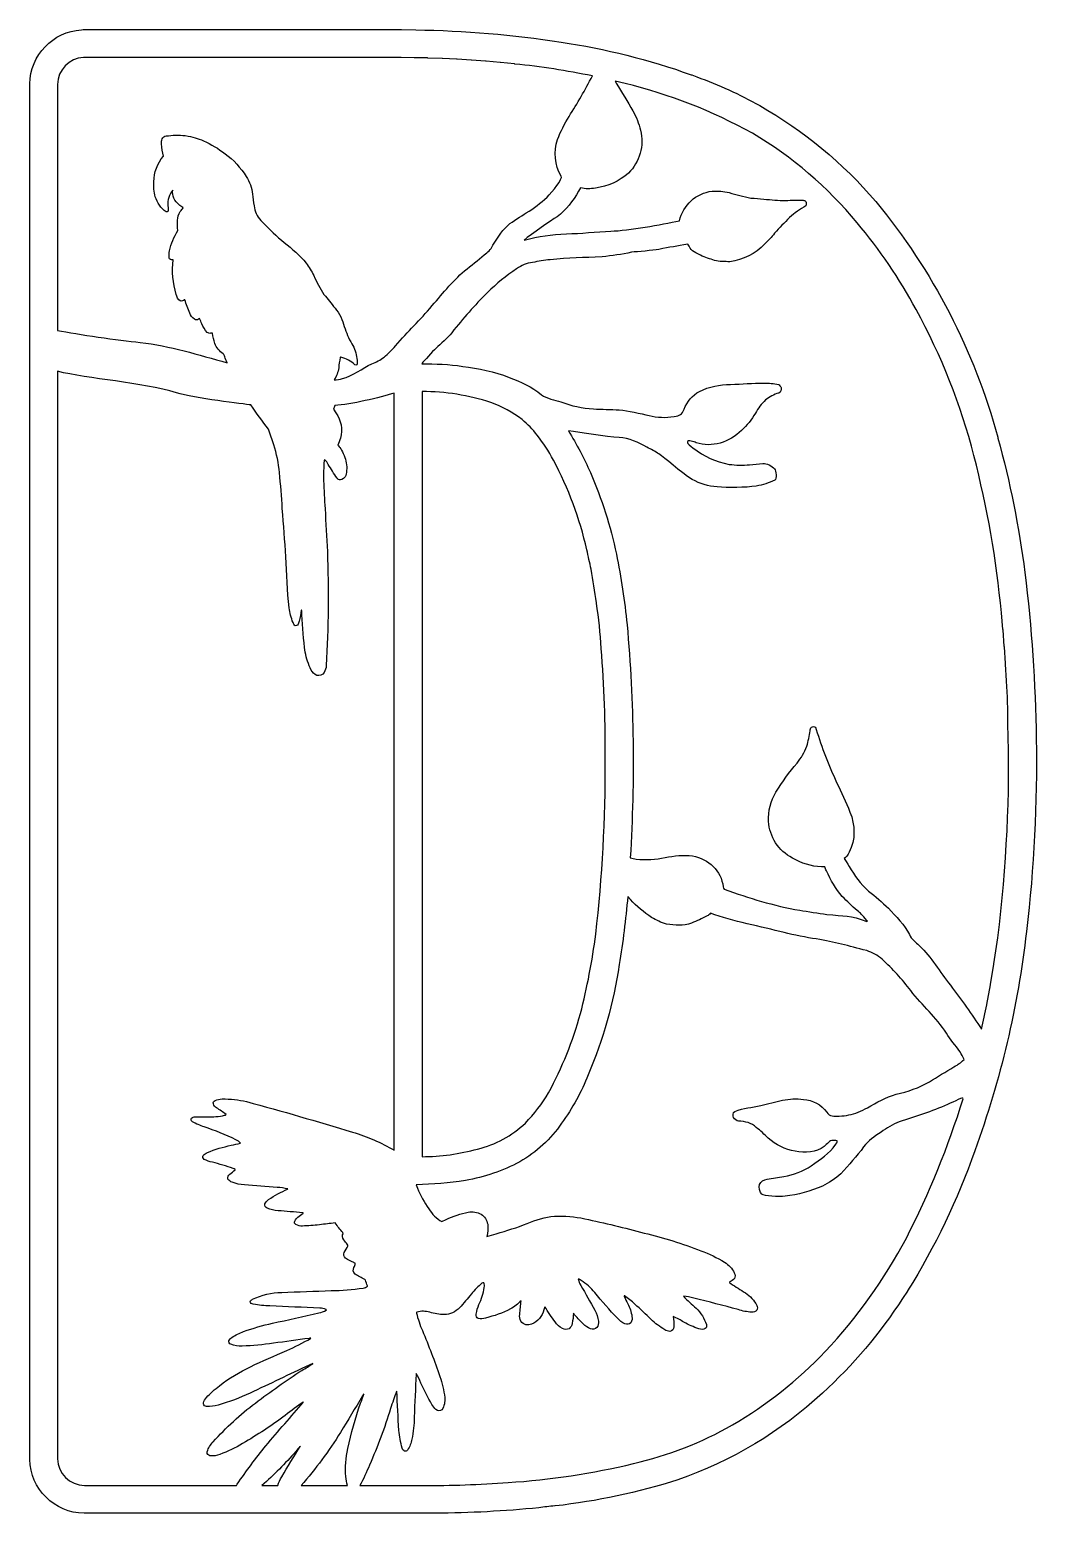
# Model space of a CAD drawing. Extents: x -2 to 1464, y -2 to 1049.
# Drawn here: x 1110 to 1456, y 539 to 1049 of the extents above; entities that cross this region are included whole.
import ezdxf

# ---------------------------------------------------------------- set-up
doc = ezdxf.new("R2010")
doc.units = 0
doc.header["$MEASUREMENT"] = 0
doc.layers.add('Layer 1', color=7, linetype='Continuous', lineweight=0)

msp = doc.modelspace()

# ---------------------------------------------------------------- linework, layer by layer
at = {"layer": 'Layer 1', "color": 1, "lineweight": 25, "true_color": 0xff0000}
for points, knots in [([(1127.4, 1048.82), (1117.51, 1048.2), (1109.74, 1040.1), (1109.53, 1030.18), (1109.53, 1030.18), (1109.53, 557.14), (1109.53, 557.14), (1109.79, 546.95), (1118.03, 538.78), (1128.22, 538.61), (1128.22, 538.61), (1248.98, 538.61), (1248.98, 538.61), (1260.88, 538.73), (1272.78, 539.36), (1284.62, 540.51), (1286.44, 540.79), (1288.26, 541), (1290.09, 541.15), (1290.09, 541.15), (1290.23, 541.15), (1290.23, 541.15), (1304.55, 542.77), (1318.69, 545.79), (1332.43, 550.15), (1350.87, 556.52), (1367.79, 566.66), (1382.09, 579.93), (1392.64, 589.58), (1401.9, 600.53), (1409.67, 612.54), (1409.67, 612.54), (1411.34, 615.03), (1411.34, 615.03), (1411.34, 615.03), (1411.39, 615.14), (1411.39, 615.14), (1420.84, 630.3), (1428.58, 646.46), (1434.5, 663.31), (1443.34, 687.67), (1449.3, 712.97), (1452.25, 738.71), (1454.87, 760.69), (1455.98, 782.82), (1455.59, 804.95), (1455.34, 824.08), (1454.04, 843.18), (1451.71, 862.17), (1449.7, 877.78), (1446.59, 893.23), (1442.41, 908.41), (1442.43, 908.49), (1442.41, 908.58), (1442.37, 908.66), (1434.35, 938.36), (1420.06, 965.99), (1400.46, 989.7), (1389.17, 1002.95), (1375.65, 1014.13), (1360.53, 1022.74), (1353.62, 1026.63), (1346.4, 1029.92), (1338.94, 1032.59), (1338.94, 1032.59), (1337.21, 1033.27), (1337.21, 1033.27), (1337.21, 1033.27), (1336.99, 1033.33), (1336.99, 1033.33), (1322.47, 1038.53), (1307.47, 1042.29), (1292.22, 1044.56), (1275.69, 1047.12), (1258.99, 1048.53), (1242.26, 1048.78), (1242.26, 1048.78), (1237.39, 1048.85), (1237.39, 1048.85), (1237.39, 1048.85), (1127.9, 1048.85), (1127.9, 1048.85), (1127.9, 1048.85), (1127.4, 1048.82), (1127.4, 1048.82)], [0, 0, 0, 0, 1, 1, 1, 2, 2, 2, 3, 3, 3, 4, 4, 4, 5, 5, 5, 6, 6, 6, 7, 7, 7, 8, 8, 8, 9, 9, 9, 10, 10, 10, 11, 11, 11, 12, 12, 12, 13, 13, 13, 14, 14, 14, 15, 15, 15, 16, 16, 16, 17, 17, 17, 18, 18, 18, 19, 19, 19, 20, 20, 20, 21, 21, 21, 22, 22, 22, 23, 23, 23, 24, 24, 24, 25, 25, 25, 26, 26, 26, 27, 27, 27, 28, 28, 28, 28]), ([(1237.23, 1039.3), (1237.23, 1039.3), (1241.77, 1039.21), (1241.77, 1039.21), (1241.77, 1039.21), (1246.32, 1039.12), (1246.32, 1039.12), (1246.32, 1039.12), (1246.44, 1039.09), (1246.44, 1039.09), (1246.44, 1039.09), (1251.31, 1038.94), (1251.31, 1038.94), (1251.31, 1038.94), (1251.45, 1038.94), (1251.45, 1038.94), (1251.45, 1038.94), (1256.32, 1038.71), (1256.32, 1038.71), (1256.32, 1038.71), (1256.46, 1038.69), (1256.46, 1038.69), (1256.46, 1038.69), (1261.31, 1038.39), (1261.31, 1038.39), (1261.31, 1038.39), (1261.45, 1038.37), (1261.45, 1038.37), (1261.45, 1038.37), (1266.3, 1038.01), (1266.3, 1038.01), (1266.3, 1038.01), (1266.44, 1037.98), (1266.44, 1037.98), (1266.44, 1037.98), (1271.29, 1037.55), (1271.29, 1037.55), (1271.29, 1037.55), (1271.4, 1037.55), (1271.4, 1037.55), (1271.4, 1037.55), (1276.28, 1037.05), (1276.28, 1037.05), (1276.28, 1037.05), (1276.37, 1037.03), (1276.37, 1037.03), (1285.31, 1036.13), (1294.2, 1034.76), (1302.99, 1032.93), (1300.56, 1028.16), (1297.88, 1023.52), (1294.97, 1019.02), (1293.42, 1016.49), (1292.1, 1013.82), (1291, 1011.07), (1289.63, 1006.88), (1290.08, 1002.31), (1292.24, 998.48), (1293.06, 997.69), (1289.2, 993.1), (1287.42, 991.24), (1285.24, 989.17), (1282.84, 987.36), (1280.25, 985.84), (1278.49, 984.68), (1275.61, 982.97), (1273.99, 981.62), (1271.42, 979.17), (1269.96, 976.67), (1268.15, 973.61), (1267.73, 973.07), (1267.24, 972.57), (1266.7, 972.14), (1264.38, 970.2), (1262.33, 968.47), (1259.92, 966.64), (1255.45, 962.96), (1251.67, 958.39), (1247.96, 953.94), (1243.66, 948.84), (1239.6, 945.22), (1235.32, 940.11), (1234.1, 938.73), (1232.78, 937.44), (1231.38, 936.26), (1230.08, 935.28), (1228.66, 934.49), (1227.16, 933.9), (1224.02, 932.43), (1220.47, 929.7), (1217.12, 928.84), (1216.15, 928.63), (1215.17, 928.48), (1214.19, 928.38), (1215.01, 929.64), (1215.55, 931.05), (1215.78, 932.53), (1215.89, 933.72), (1216.07, 934.89), (1216.32, 936.05), (1216.35, 936.18), (1216.45, 936.25), (1216.55, 936.23), (1218.36, 935.78), (1220.02, 934.85), (1221.36, 933.55), (1221.56, 933.4), (1221.84, 933.39), (1222.04, 933.55), (1222.29, 933.9), (1222.12, 935.03), (1221.99, 935.75), (1221.8, 937.54), (1221.24, 939.26), (1220.34, 940.81), (1219.23, 942.67), (1218.35, 944.65), (1217.7, 946.71), (1217.39, 947.85), (1216.98, 948.96), (1216.48, 950.04), (1215.97, 951.15), (1215.3, 952.18), (1214.51, 953.1), (1213.25, 954.67), (1211.99, 956.22), (1210.72, 957.77), (1209.4, 959.86), (1208.24, 962.03), (1207.23, 964.28), (1206.46, 965.78), (1205.58, 967.22), (1204.6, 968.59), (1202.34, 971.19), (1199.81, 973.56), (1197.07, 975.64), (1194.41, 977.78), (1191.92, 980.12), (1189.63, 982.65), (1189.46, 982.84), (1189.24, 983), (1188.97, 983.26), (1187.71, 984.64), (1186.91, 986.39), (1186.71, 988.25), (1186.47, 989.6), (1186.3, 990.97), (1186.18, 992.33), (1185.94, 994.48), (1185.17, 996.53), (1183.96, 998.32), (1182.08, 1001.39), (1179.62, 1004.06), (1176.7, 1006.17), (1174.43, 1007.93), (1171.95, 1009.43), (1169.33, 1010.63), (1167.28, 1011.43), (1165.63, 1011.98), (1163.04, 1012.41), (1160.89, 1012.73), (1158.6, 1012.52), (1156.43, 1012.31), (1155.85, 1012.24), (1155.36, 1011.86), (1155.14, 1011.31), (1154.87, 1010.77), (1154.87, 1010.23), (1154.89, 1009.55), (1155.02, 1008.13), (1155.22, 1006.72), (1155.5, 1005.33), (1153.43, 1002.87), (1152.27, 999.78), (1152.21, 996.57), (1152.12, 994.83), (1152.3, 993.09), (1152.73, 991.4), (1153.34, 989.3), (1154.65, 987.46), (1156.45, 986.21), (1156.64, 986.1), (1156.89, 986.12), (1157.04, 986.28), (1157.29, 986.59), (1157.14, 987.63), (1157.04, 988.3), (1156.92, 990.24), (1157.51, 992.16), (1158.7, 993.69), (1158.48, 991.75), (1159.31, 989.83), (1160.88, 988.66), (1161.3, 988.29), (1161.75, 987.96), (1162.24, 987.69), (1162.24, 987.69), (1162.28, 987.62), (1162.28, 987.62), (1161.97, 987.17), (1161.65, 986.73), (1161.33, 986.28), (1160.76, 985.37), (1160.41, 984.35), (1160.31, 983.29), (1160.3, 982.11), (1160.34, 980.94), (1160.42, 979.77), (1159.16, 977.6), (1158.21, 975.26), (1157.59, 972.83), (1157.44, 972.03), (1157.41, 971.21), (1157.5, 970.41), (1157.61, 969.85), (1158.2, 969.57), (1158.74, 969.68), (1158.74, 969.68), (1158.89, 969.73), (1158.89, 969.73), (1158.38, 965.75), (1158.76, 961.64), (1159.92, 957.8), (1160.14, 956.97), (1160.56, 955.9), (1161.24, 955.64), (1161.74, 955.41), (1162.34, 955.53), (1162.71, 955.94), (1162.71, 955.94), (1162.85, 955.96), (1162.85, 955.96), (1163.42, 954.43), (1164, 952.92), (1164.59, 951.4), (1164.88, 950.54), (1165.43, 949.79), (1166.16, 949.25), (1166.58, 948.98), (1167.12, 948.98), (1167.54, 949.25), (1167.54, 949.25), (1167.93, 949.47), (1167.93, 949.47), (1168.21, 948.9), (1168.46, 948.31), (1168.68, 947.71), (1169.14, 946.62), (1169.79, 945.61), (1170.58, 944.73), (1170.91, 944.46), (1171.34, 944.36), (1171.76, 944.44), (1171.76, 944.44), (1172.35, 944.51), (1172.35, 944.51), (1172.53, 943.29), (1172.81, 942.08), (1173.17, 940.9), (1173.79, 939.46), (1174.81, 938.23), (1176.11, 937.36), (1176.37, 937.14), (1176.48, 936.71), (1176.59, 936.39), (1176.85, 935.67), (1177.13, 934.97), (1177.45, 934.28), (1167.58, 937.04), (1157.7, 940.11), (1147.52, 941.31), (1139.98, 942), (1126.14, 944.11), (1119.08, 945.4), (1119.08, 945.4), (1119.08, 1030), (1119.08, 1030), (1119.18, 1034.97), (1123.1, 1039.03), (1128.06, 1039.3), (1128.06, 1039.3), (1237.23, 1039.3), (1237.23, 1039.3)], [0, 0, 0, 0, 1, 1, 1, 2, 2, 2, 3, 3, 3, 4, 4, 4, 5, 5, 5, 6, 6, 6, 7, 7, 7, 8, 8, 8, 9, 9, 9, 10, 10, 10, 11, 11, 11, 12, 12, 12, 13, 13, 13, 14, 14, 14, 15, 15, 15, 16, 16, 16, 17, 17, 17, 18, 18, 18, 19, 19, 19, 20, 20, 20, 21, 21, 21, 22, 22, 22, 23, 23, 23, 24, 24, 24, 25, 25, 25, 26, 26, 26, 27, 27, 27, 28, 28, 28, 29, 29, 29, 30, 30, 30, 31, 31, 31, 32, 32, 32, 33, 33, 33, 34, 34, 34, 35, 35, 35, 36, 36, 36, 37, 37, 37, 38, 38, 38, 39, 39, 39, 40, 40, 40, 41, 41, 41, 42, 42, 42, 43, 43, 43, 44, 44, 44, 45, 45, 45, 46, 46, 46, 47, 47, 47, 48, 48, 48, 49, 49, 49, 50, 50, 50, 51, 51, 51, 52, 52, 52, 53, 53, 53, 54, 54, 54, 55, 55, 55, 56, 56, 56, 57, 57, 57, 58, 58, 58, 59, 59, 59, 60, 60, 60, 61, 61, 61, 62, 62, 62, 63, 63, 63, 64, 64, 64, 65, 65, 65, 66, 66, 66, 67, 67, 67, 68, 68, 68, 69, 69, 69, 70, 70, 70, 71, 71, 71, 72, 72, 72, 73, 73, 73, 74, 74, 74, 75, 75, 75, 76, 76, 76, 77, 77, 77, 78, 78, 78, 79, 79, 79, 80, 80, 80, 81, 81, 81, 82, 82, 82, 83, 83, 83, 84, 84, 84, 85, 85, 85, 86, 86, 86, 87, 87, 87, 88, 88, 88, 89, 89, 89, 90, 90, 90, 91, 91, 91, 92, 92, 92, 93, 93, 93, 94, 94, 94, 94]), ([(1314.22, 1030.32), (1329.53, 1026.62), (1344.27, 1020.86), (1358.03, 1013.2), (1371.72, 1005.12), (1383.9, 994.71), (1394.02, 982.45), (1401.78, 973.21), (1408.57, 963.2), (1414.29, 952.58), (1423.02, 936.75), (1429.71, 919.87), (1434.18, 902.35), (1438.77, 884.63), (1441.92, 866.56), (1443.61, 848.33), (1443.61, 848.33), (1444.16, 842.6), (1444.16, 842.6), (1444.16, 842.6), (1444.18, 842.46), (1444.18, 842.46), (1444.18, 842.46), (1444.63, 836.68), (1444.63, 836.68), (1444.63, 836.68), (1444.66, 836.59), (1444.66, 836.59), (1444.66, 836.59), (1445.07, 830.83), (1445.07, 830.83), (1445.07, 830.83), (1445.07, 830.69), (1445.07, 830.69), (1445.07, 830.69), (1445.38, 824.89), (1445.38, 824.89), (1445.38, 824.89), (1445.38, 824.82), (1445.38, 824.82), (1445.71, 819.94), (1445.87, 815.06), (1445.86, 810.17), (1446.63, 785.58), (1445.46, 760.97), (1442.37, 736.56), (1442.37, 736.56), (1441.07, 727.56), (1441.07, 727.56), (1441.07, 727.56), (1441.05, 727.37), (1441.05, 727.37), (1441.05, 727.37), (1439.92, 720.62), (1439.92, 720.62), (1439.92, 720.62), (1439.9, 720.39), (1439.9, 720.39), (1439.9, 720.39), (1438.63, 713.65), (1438.63, 713.65), (1438.63, 713.65), (1438.58, 713.5), (1438.58, 713.5), (1438.02, 710.68), (1437.43, 707.88), (1436.81, 705.08), (1433.43, 710.24), (1429.86, 715.28), (1426.11, 720.19), (1422.29, 724.87), (1419.79, 729.84), (1415.31, 733.89), (1414.14, 735.02), (1412.75, 736.14), (1411.98, 737.62), (1410.52, 740.97), (1407.23, 743.96), (1404.78, 746.67), (1402.63, 748.78), (1400.36, 750.76), (1397.98, 752.61), (1395.07, 755.11), (1393.24, 757.81), (1391.29, 761.11), (1390.85, 761.98), (1389.57, 763.65), (1389.57, 763.82), (1390.11, 764.15), (1390.86, 764.95), (1391.31, 766), (1393.51, 770.28), (1393.4, 775.34), (1391.55, 779.78), (1390.19, 783.25), (1388.67, 786.66), (1386.99, 789.99), (1384.2, 795.87), (1381.85, 801.96), (1379.96, 808.2), (1379.96, 808.2), (1379.66, 808.97), (1379.66, 808.97), (1379.24, 809.21), (1378.72, 809.21), (1378.3, 808.97), (1378.05, 808.61), (1377.91, 808.18), (1377.9, 807.74), (1377.62, 805.95), (1377.23, 804.18), (1376.72, 802.44), (1375.94, 800.33), (1374.8, 798.37), (1373.36, 796.65), (1370.71, 793.5), (1368.29, 790.16), (1366.13, 786.65), (1364.31, 783.62), (1363.41, 780.12), (1363.54, 776.58), (1363.91, 771.24), (1367.01, 766.46), (1371.75, 763.95), (1374.78, 762.11), (1378.23, 761.07), (1381.77, 760.94), (1382.29, 760.92), (1382.59, 760.94), (1382.9, 760.98), (1383.09, 760.45), (1383.24, 760.06), (1383.45, 759.6), (1385.08, 756.29), (1386.46, 753.49), (1388.92, 750.76), (1390.66, 749.12), (1392.17, 747.39), (1394.05, 745.92), (1395.21, 745.07), (1395.61, 744.39), (1397.41, 742.51), (1397.57, 742.28), (1397.66, 742.13), (1397.39, 742.19), (1391.62, 744.3), (1389.72, 743.97), (1383.61, 744.57), (1380.67, 744.94), (1377.21, 745.63), (1374.28, 746), (1365.39, 747.57), (1356.8, 750.12), (1348.36, 753.31), (1348.13, 753.48), (1347.98, 753.73), (1347.99, 754.02), (1347.3, 759.65), (1342.97, 763.57), (1337.42, 764.75), (1334.27, 765.01), (1331.11, 764.81), (1328.03, 764.13), (1324.76, 763.44), (1321.4, 763.26), (1318.07, 763.61), (1317.39, 763.73), (1316.71, 763.89), (1316.03, 764.07), (1317.66, 790.77), (1317.3, 817.56), (1314.94, 844.21), (1314.08, 852.35), (1312.85, 860.44), (1311.27, 868.47), (1309.24, 878.1), (1306.25, 887.51), (1302.34, 896.55), (1300.12, 901.49), (1297.59, 906.29), (1294.74, 910.9), (1299.08, 910.27), (1307.6, 908.79), (1312.24, 908.55), (1315.55, 908.42), (1318.93, 906.86), (1321.77, 905.24), (1323.19, 904.56), (1324.56, 903.78), (1325.88, 902.92), (1327.98, 901.71), (1333.13, 896.7), (1337.35, 894.16), (1339.98, 892.69), (1342.9, 891.82), (1345.9, 891.62), (1349.64, 891.21), (1355.61, 891.36), (1359.34, 891.86), (1361.61, 892.27), (1363.63, 892.99), (1365.74, 893.92), (1366.4, 894.37), (1366.23, 897.19), (1365.63, 897.84), (1364.74, 898.73), (1362.89, 899.87), (1361.65, 899.65), (1361.65, 899.65), (1357.07, 899.19), (1357.07, 899.19), (1354.72, 899.02), (1352.37, 899.07), (1350.04, 899.35), (1345.31, 900.21), (1341.42, 902.11), (1337.58, 905), (1336.71, 905.71), (1335.7, 906.59), (1335.66, 906.92), (1335.63, 908.04), (1338.1, 907.06), (1338.7, 906.81), (1344.07, 904.92), (1350.22, 906.99), (1354.24, 911.01), (1356.14, 912.72), (1357.76, 914.72), (1359.03, 916.93), (1359.99, 918.62), (1361.17, 920.16), (1362.54, 921.54), (1363.89, 922.59), (1365.42, 923.38), (1367.06, 923.87), (1367.77, 924.21), (1368.13, 925.02), (1367.9, 925.78), (1367.77, 926.02), (1367.27, 926.79), (1367, 926.85), (1365.34, 927.12), (1363.67, 927.28), (1361.99, 927.33), (1358.07, 927.41), (1354.44, 926.87), (1350.52, 926.86), (1346.83, 926.86), (1343.18, 926.04), (1339.84, 924.46), (1337.41, 923.1), (1335.53, 920.92), (1334.54, 918.32), (1333.73, 916.39), (1333.17, 916.17), (1331.1, 915.85), (1328.25, 915.33), (1325.32, 915.43), (1322.51, 916.15), (1319.53, 916.88), (1315.27, 917.73), (1312.23, 918.12), (1309.28, 918.21), (1306.31, 918.31), (1303.36, 918.42), (1299.54, 918.67), (1295.78, 919.48), (1292.2, 920.82), (1289.98, 921.5), (1287.45, 921.93), (1285.49, 923.32), (1282.1, 926.24), (1278.5, 927.58), (1274.35, 929.24), (1269.3, 931.36), (1263.84, 932.32), (1258.41, 933.05), (1253.74, 933.8), (1249.03, 933.91), (1244.31, 933.96), (1245.21, 935), (1248.02, 938.2), (1249.18, 939.24), (1250.8, 940.84), (1253.27, 942.83), (1254.66, 944.63), (1258.76, 949.75), (1262.32, 953.84), (1266.97, 958.48), (1270.06, 961.47), (1273.39, 964.2), (1276.93, 966.64), (1278.66, 967.73), (1280.41, 968.56), (1282.45, 968.81), (1284.29, 969.14), (1286.57, 969.58), (1288.44, 969.73), (1294.83, 970.43), (1299.94, 970.4), (1306.37, 970.73), (1309.74, 971.07), (1313.09, 971.59), (1316.41, 972.28), (1318.61, 972.58), (1323.65, 972.82), (1325.82, 973.3), (1329.59, 974.11), (1332.1, 974.24), (1335.85, 975.13), (1336.94, 972.78), (1337.59, 972.48), (1340.17, 971.3), (1341.87, 970.48), (1343.43, 970.03), (1344.96, 969.48), (1346.72, 969.02), (1348.48, 969.11), (1350.3, 969.04), (1354.83, 969.67), (1359.02, 971.79), (1362.23, 975.05), (1363.45, 976.23), (1364.59, 977.49), (1365.65, 978.82), (1367.3, 980.68), (1369.01, 982.48), (1370.78, 984.22), (1372.48, 985.79), (1374.39, 987.13), (1376.44, 988.21), (1376.52, 988.72), (1376.51, 989.24), (1376.4, 989.75), (1376.16, 990.03), (1375.81, 990.18), (1375.45, 990.16), (1373.45, 990.24), (1371.45, 990.22), (1369.46, 990.09), (1366.96, 990.13), (1364.46, 990.3), (1361.98, 990.59), (1360.47, 990.68), (1358.97, 990.8), (1357.46, 990.95), (1354.96, 991.44), (1352.49, 992.06), (1350.05, 992.81), (1348.11, 993.24), (1346.13, 993.42), (1344.15, 993.33), (1338.64, 992.6), (1334.17, 988.52), (1332.93, 983.1), (1326.74, 981.89), (1315.55, 979.71), (1309.3, 979.57), (1304.5, 979.36), (1298.91, 978.71), (1294.1, 978.67), (1288.76, 978.46), (1284.71, 977.73), (1279.52, 976.49), (1281.97, 978.46), (1288.82, 983.29), (1290.9, 984.45), (1294.08, 986.99), (1296.17, 989.82), (1298.28, 993.3), (1298.28, 993.3), (1298.9, 994.46), (1298.9, 994.46), (1300.75, 993.97), (1302.17, 994.03), (1304.06, 994.37), (1308.27, 994.92), (1312.22, 996.71), (1315.4, 999.52), (1319.29, 1003.35), (1320.87, 1008.96), (1319.55, 1014.26), (1319, 1016.58), (1318.12, 1018.81), (1316.94, 1020.88), (1315.11, 1024.11), (1313.2, 1027.28), (1311.2, 1030.41), (1311.2, 1030.41), (1310.82, 1031.16), (1310.82, 1031.16), (1310.82, 1031.16), (1314.22, 1030.32), (1314.22, 1030.32)], [0, 0, 0, 0, 1, 1, 1, 2, 2, 2, 3, 3, 3, 4, 4, 4, 5, 5, 5, 6, 6, 6, 7, 7, 7, 8, 8, 8, 9, 9, 9, 10, 10, 10, 11, 11, 11, 12, 12, 12, 13, 13, 13, 14, 14, 14, 15, 15, 15, 16, 16, 16, 17, 17, 17, 18, 18, 18, 19, 19, 19, 20, 20, 20, 21, 21, 21, 22, 22, 22, 23, 23, 23, 24, 24, 24, 25, 25, 25, 26, 26, 26, 27, 27, 27, 28, 28, 28, 29, 29, 29, 30, 30, 30, 31, 31, 31, 32, 32, 32, 33, 33, 33, 34, 34, 34, 35, 35, 35, 36, 36, 36, 37, 37, 37, 38, 38, 38, 39, 39, 39, 40, 40, 40, 41, 41, 41, 42, 42, 42, 43, 43, 43, 44, 44, 44, 45, 45, 45, 46, 46, 46, 47, 47, 47, 48, 48, 48, 49, 49, 49, 50, 50, 50, 51, 51, 51, 52, 52, 52, 53, 53, 53, 54, 54, 54, 55, 55, 55, 56, 56, 56, 57, 57, 57, 58, 58, 58, 59, 59, 59, 60, 60, 60, 61, 61, 61, 62, 62, 62, 63, 63, 63, 64, 64, 64, 65, 65, 65, 66, 66, 66, 67, 67, 67, 68, 68, 68, 69, 69, 69, 70, 70, 70, 71, 71, 71, 72, 72, 72, 73, 73, 73, 74, 74, 74, 75, 75, 75, 76, 76, 76, 77, 77, 77, 78, 78, 78, 79, 79, 79, 80, 80, 80, 81, 81, 81, 82, 82, 82, 83, 83, 83, 84, 84, 84, 85, 85, 85, 86, 86, 86, 87, 87, 87, 88, 88, 88, 89, 89, 89, 90, 90, 90, 91, 91, 91, 92, 92, 92, 93, 93, 93, 94, 94, 94, 95, 95, 95, 96, 96, 96, 97, 97, 97, 98, 98, 98, 99, 99, 99, 100, 100, 100, 101, 101, 101, 102, 102, 102, 103, 103, 103, 104, 104, 104, 105, 105, 105, 106, 106, 106, 107, 107, 107, 108, 108, 108, 109, 109, 109, 110, 110, 110, 111, 111, 111, 112, 112, 112, 113, 113, 113, 114, 114, 114, 115, 115, 115, 116, 116, 116, 117, 117, 117, 118, 118, 118, 119, 119, 119, 120, 120, 120, 121, 121, 121, 122, 122, 122, 123, 123, 123, 124, 124, 124, 125, 125, 125, 126, 126, 126, 127, 127, 127, 128, 128, 128, 129, 129, 129, 130, 130, 130, 131, 131, 131, 131]), ([(1159.97, 923.99), (1166.06, 922.09), (1183.31, 920.12), (1185.62, 919.77), (1187.49, 916.89), (1189.51, 914.12), (1191.69, 911.47), (1192.22, 909.65), (1192.82, 907.86), (1193.49, 906.09), (1194.47, 902.98), (1195.12, 899.77), (1195.41, 896.52), (1195.82, 892.39), (1196.14, 888.26), (1196.39, 884.12), (1196.83, 878.6), (1197.23, 873.09), (1197.61, 867.56), (1197.8, 861.7), (1198.17, 855.85), (1198.72, 850.01), (1198.95, 848.28), (1199.41, 846.59), (1200.08, 844.98), (1200.28, 844.56), (1200.46, 844.11), (1200.87, 843.88), (1201.07, 843.8), (1201.45, 843.94), (1201.6, 844.09), (1201.93, 844.47), (1202.08, 844.94), (1202.22, 845.43), (1202.56, 846.69), (1202.79, 847.97), (1202.9, 849.26), (1202.9, 849.26), (1202.99, 849.25), (1202.99, 849.25), (1203.11, 848.69), (1203.15, 848.23), (1203.12, 847.65), (1203.28, 843.34), (1203.67, 839.03), (1204.28, 834.75), (1204.67, 832.63), (1205.35, 830.57), (1206.3, 828.63), (1206.76, 827.84), (1207.45, 827.2), (1208.27, 826.79), (1209.22, 826.48), (1210.26, 826.89), (1210.74, 827.77), (1211.21, 828.49), (1211.48, 829.33), (1211.51, 830.19), (1212.22, 843.24), (1212.35, 856.3), (1211.88, 869.36), (1211.56, 874.26), (1211.31, 879.16), (1211.11, 884.07), (1210.88, 887.27), (1210.71, 890.48), (1210.58, 893.69), (1210.55, 895.99), (1210.61, 898.29), (1210.77, 900.58), (1210.77, 900.72), (1210.83, 900.96), (1210.99, 900.92), (1211.47, 900.47), (1211.88, 899.94), (1212.19, 899.36), (1213.13, 897.74), (1214.14, 896.16), (1215.21, 894.62), (1215.45, 894.35), (1216.34, 893.1), (1217.98, 895.05), (1218.37, 895.71), (1218.46, 896.31), (1218.52, 897.23), (1218.64, 898.98), (1218.33, 900.74), (1217.64, 902.35), (1216.95, 904.38), (1215.91, 905.41), (1215.51, 905.93), (1215.82, 906.74), (1216.11, 907.55), (1216.39, 908.36), (1217.2, 911.35), (1216.63, 914.55), (1214.82, 917.07), (1214.82, 917.07), (1213.99, 918.32), (1213.99, 918.32), (1214.19, 918.87), (1214.28, 919.01), (1214.43, 919.58), (1219.87, 919.89), (1230.03, 922.34), (1234.89, 923.88), (1234.89, 923.88), (1234.89, 663.52), (1234.89, 663.52), (1230.36, 666.1), (1225.55, 668.18), (1220.56, 669.71), (1208.45, 673.39), (1196.29, 676.89), (1184.07, 680.21), (1181.33, 680.86), (1178.52, 681.16), (1175.71, 681.11), (1174.87, 681.11), (1174.04, 680.92), (1173.28, 680.57), (1172.82, 680.38), (1172.56, 679.87), (1172.69, 679.39), (1172.88, 678.84), (1173.26, 678.37), (1173.76, 678.07), (1174.89, 677.33), (1176, 676.56), (1177.09, 675.76), (1176.97, 675.59), (1176.77, 675.51), (1176.57, 675.51), (1174.6, 675.09), (1172.59, 674.9), (1170.58, 674.92), (1169.1, 674.98), (1167.62, 674.98), (1166.14, 674.92), (1165.65, 674.91), (1165.21, 674.61), (1165.05, 674.15), (1164.99, 673.78), (1165.19, 673.42), (1165.52, 673.27), (1166.79, 672.53), (1168.14, 671.94), (1169.54, 671.5), (1173.28, 670.28), (1176.94, 668.79), (1180.47, 667.05), (1181.04, 666.78), (1181.56, 666.41), (1182.01, 665.96), (1180.96, 665.64), (1179.89, 665.37), (1178.81, 665.17), (1176.01, 664.62), (1173.27, 663.79), (1170.63, 662.7), (1170.04, 662.51), (1169.53, 662.13), (1169.18, 661.63), (1168.95, 661.18), (1169.09, 660.64), (1169.49, 660.34), (1170.39, 659.87), (1171.35, 659.52), (1172.35, 659.32), (1174.77, 658.75), (1177.17, 658.06), (1179.52, 657.23), (1179.78, 657.17), (1180.02, 657.03), (1180.22, 656.85), (1180.21, 656.81), (1180.19, 656.78), (1180.17, 656.73), (1179.59, 656.22), (1178.98, 655.73), (1178.34, 655.28), (1177.76, 654.93), (1177.5, 654.22), (1177.72, 653.58), (1178.05, 653.06), (1178.55, 652.66), (1179.13, 652.45), (1180.49, 651.95), (1181.92, 651.67), (1183.37, 651.61), (1187.13, 651.28), (1190.88, 650.98), (1194.64, 650.7), (1195.86, 650.61), (1197.08, 650.44), (1198.28, 650.21), (1198.28, 650.21), (1198.23, 650.14), (1198.23, 650.14), (1195.97, 649.08), (1193.79, 647.88), (1191.69, 646.53), (1191.12, 646.15), (1190.67, 645.62), (1190.4, 644.99), (1190.3, 644.4), (1190.61, 643.82), (1191.15, 643.58), (1192.35, 643.04), (1193.64, 642.74), (1194.96, 642.68), (1197.75, 642.43), (1200.55, 642.21), (1203.35, 641.99), (1203.41, 641.98), (1203.47, 641.96), (1203.53, 641.95), (1203.53, 641.95), (1203.51, 641.88), (1203.51, 641.88), (1202.96, 641.36), (1202.37, 640.88), (1201.76, 640.43), (1201.3, 640.09), (1200.93, 639.63), (1200.67, 639.11), (1200.47, 638.68), (1200.63, 638.15), (1201.04, 637.89), (1201.75, 637.53), (1202.55, 637.37), (1203.35, 637.41), (1205.28, 637.45), (1207.21, 637.6), (1209.13, 637.84), (1211.1, 638.06), (1212.66, 638.24), (1214.62, 638.46), (1215.39, 637.3), (1216.24, 636.19), (1217.16, 635.15), (1217.31, 634.9), (1217.29, 634.6), (1217.14, 634.35), (1217.02, 633.56), (1217.3, 632.77), (1217.89, 632.22), (1218.26, 631.78), (1218.6, 631.31), (1218.91, 630.81), (1218.91, 630.81), (1218.97, 630.63), (1218.97, 630.63), (1218.97, 630.63), (1218.97, 630.52), (1218.97, 630.52), (1218.54, 629.8), (1218.12, 629.07), (1217.7, 628.34), (1217.35, 627.67), (1217.55, 626.84), (1218.16, 626.39), (1219.04, 625.79), (1219.98, 625.29), (1220.97, 624.9), (1220.97, 624.9), (1221.15, 624.78), (1221.15, 624.78), (1221.25, 624.73), (1221.34, 624.67), (1221.42, 624.6), (1221.47, 624.1), (1221.33, 623.6), (1221.04, 623.2), (1220.59, 622.44), (1220.75, 621.47), (1221.42, 620.9), (1222.49, 620.22), (1223.59, 619.59), (1224.71, 619), (1224.8, 618.95), (1224.88, 618.88), (1224.96, 618.82), (1224.96, 618.82), (1225.01, 618.77), (1225.01, 618.77), (1225.18, 618.12), (1225.41, 617.48), (1225.69, 616.87), (1225.69, 616.87), (1225.64, 616.76), (1225.64, 616.76), (1225.26, 616.36), (1224.74, 616.13), (1224.19, 616.1), (1220.57, 615.52), (1216.91, 615.22), (1213.24, 615.21), (1207.56, 615.01), (1201.86, 614.79), (1196.18, 614.56), (1192.7, 614.51), (1189.27, 613.71), (1186.12, 612.22), (1185.75, 612.08), (1185.48, 611.79), (1185.34, 611.43), (1185.48, 610.92), (1185.91, 610.55), (1186.43, 610.52), (1188.32, 610.17), (1190.23, 609.98), (1192.15, 609.97), (1197.86, 609.67), (1203.56, 609.41), (1209.27, 609.18), (1210.02, 609.15), (1210.76, 608.98), (1211.45, 608.68), (1211.48, 608.64), (1211.52, 608.6), (1211.54, 608.55), (1211.54, 608.55), (1211.49, 608.46), (1211.49, 608.46), (1210.7, 608), (1209.84, 607.69), (1208.95, 607.53), (1203.65, 606.31), (1198.31, 605.13), (1192.99, 603.99), (1189.64, 603.24), (1186.33, 602.28), (1183.1, 601.13), (1181.66, 600.62), (1180.28, 599.94), (1178.99, 599.11), (1178.55, 598.83), (1178.22, 598.42), (1178.02, 597.93), (1177.93, 597.43), (1178.22, 596.94), (1178.7, 596.75), (1179.93, 596.24), (1181.27, 596.02), (1182.6, 596.1), (1186.19, 596.23), (1189.77, 596.56), (1193.33, 597.09), (1197.44, 597.67), (1201.53, 598.24), (1205.64, 598.79), (1205.81, 598.82), (1205.99, 598.84), (1206.16, 598.84), (1206.16, 598.84), (1206.14, 598.79), (1206.14, 598.79), (1203.5, 597.23), (1200.76, 595.84), (1197.93, 594.64), (1193.72, 592.86), (1189.56, 590.99), (1185.44, 589.02), (1181.67, 587.24), (1178.1, 585.06), (1174.8, 582.51), (1173.17, 581.28), (1171.66, 579.91), (1170.29, 578.41), (1169.83, 577.89), (1169.48, 577.28), (1169.27, 576.62), (1169.27, 576.62), (1169.27, 576.25), (1169.27, 576.25), (1169.39, 575.75), (1169.82, 575.39), (1170.33, 575.37), (1171.68, 575.29), (1173.03, 575.45), (1174.32, 575.85), (1178.11, 576.87), (1181.79, 578.24), (1185.32, 579.95), (1185.32, 579.95), (1186.52, 580.49), (1186.52, 580.49), (1193.29, 583.76), (1200.08, 586.99), (1206.89, 590.15), (1205.67, 589.3), (1204.41, 588.51), (1203.12, 587.77), (1197.68, 584.21), (1192.35, 580.47), (1187.16, 576.55), (1181.89, 572.59), (1177.03, 568.11), (1172.65, 563.19), (1171.7, 562.24), (1170.99, 561.08), (1170.56, 559.81), (1170.56, 559.81), (1170.51, 559.65), (1170.51, 559.65), (1170.52, 559.06), (1170.93, 558.55), (1171.51, 558.43), (1172.67, 558.28), (1173.85, 558.43), (1174.94, 558.88), (1177.65, 559.87), (1180.26, 561.11), (1182.74, 562.6), (1187.82, 565.54), (1192.72, 568.78), (1197.41, 572.31), (1199.46, 573.86), (1201.54, 575.38), (1203.62, 576.89), (1203.62, 576.89), (1203.72, 576.9), (1203.72, 576.9), (1199.36, 571.9), (1195.04, 566.89), (1190.74, 561.83), (1187.26, 557.58), (1183.98, 553.18), (1180.9, 548.63), (1180.9, 548.63), (1180.6, 548.16), (1180.6, 548.16), (1180.6, 548.16), (1128.38, 548.16), (1128.38, 548.16), (1123.32, 548.28), (1119.24, 552.33), (1119.08, 557.39), (1119.08, 557.39), (1119.08, 931.36), (1119.08, 931.36), (1129.58, 928.73), (1148.21, 927.57), (1159.97, 923.99)], [0, 0, 0, 0, 1, 1, 1, 2, 2, 2, 3, 3, 3, 4, 4, 4, 5, 5, 5, 6, 6, 6, 7, 7, 7, 8, 8, 8, 9, 9, 9, 10, 10, 10, 11, 11, 11, 12, 12, 12, 13, 13, 13, 14, 14, 14, 15, 15, 15, 16, 16, 16, 17, 17, 17, 18, 18, 18, 19, 19, 19, 20, 20, 20, 21, 21, 21, 22, 22, 22, 23, 23, 23, 24, 24, 24, 25, 25, 25, 26, 26, 26, 27, 27, 27, 28, 28, 28, 29, 29, 29, 30, 30, 30, 31, 31, 31, 32, 32, 32, 33, 33, 33, 34, 34, 34, 35, 35, 35, 36, 36, 36, 37, 37, 37, 38, 38, 38, 39, 39, 39, 40, 40, 40, 41, 41, 41, 42, 42, 42, 43, 43, 43, 44, 44, 44, 45, 45, 45, 46, 46, 46, 47, 47, 47, 48, 48, 48, 49, 49, 49, 50, 50, 50, 51, 51, 51, 52, 52, 52, 53, 53, 53, 54, 54, 54, 55, 55, 55, 56, 56, 56, 57, 57, 57, 58, 58, 58, 59, 59, 59, 60, 60, 60, 61, 61, 61, 62, 62, 62, 63, 63, 63, 64, 64, 64, 65, 65, 65, 66, 66, 66, 67, 67, 67, 68, 68, 68, 69, 69, 69, 70, 70, 70, 71, 71, 71, 72, 72, 72, 73, 73, 73, 74, 74, 74, 75, 75, 75, 76, 76, 76, 77, 77, 77, 78, 78, 78, 79, 79, 79, 80, 80, 80, 81, 81, 81, 82, 82, 82, 83, 83, 83, 84, 84, 84, 85, 85, 85, 86, 86, 86, 87, 87, 87, 88, 88, 88, 89, 89, 89, 90, 90, 90, 91, 91, 91, 92, 92, 92, 93, 93, 93, 94, 94, 94, 95, 95, 95, 96, 96, 96, 97, 97, 97, 98, 98, 98, 99, 99, 99, 100, 100, 100, 101, 101, 101, 102, 102, 102, 103, 103, 103, 104, 104, 104, 105, 105, 105, 106, 106, 106, 107, 107, 107, 108, 108, 108, 109, 109, 109, 110, 110, 110, 111, 111, 111, 112, 112, 112, 113, 113, 113, 114, 114, 114, 115, 115, 115, 116, 116, 116, 117, 117, 117, 118, 118, 118, 119, 119, 119, 120, 120, 120, 121, 121, 121, 122, 122, 122, 123, 123, 123, 124, 124, 124, 125, 125, 125, 126, 126, 126, 127, 127, 127, 128, 128, 128, 129, 129, 129, 130, 130, 130, 131, 131, 131, 132, 132, 132, 133, 133, 133, 134, 134, 134, 135, 135, 135, 136, 136, 136, 137, 137, 137, 138, 138, 138, 139, 139, 139, 140, 140, 140, 141, 141, 141, 142, 142, 142, 143, 143, 143, 144, 144, 144, 145, 145, 145, 146, 146, 146, 147, 147, 147, 148, 148, 148, 148]), ([(1244.49, 924.42), (1252.5, 924.39), (1260.47, 923.11), (1268.09, 920.63), (1271.97, 919.24), (1275.61, 917.26), (1278.89, 914.76), (1280.79, 913.16), (1282.5, 911.36), (1283.99, 909.38), (1286.14, 906.73), (1288.01, 903.88), (1289.59, 900.85), (1294.78, 891.13), (1298.65, 880.75), (1301.09, 869.99), (1301.6, 867.77), (1302.08, 865.55), (1302.54, 863.32), (1302.54, 863.32), (1302.56, 863.26), (1302.56, 863.26), (1303.23, 859.44), (1303.83, 855.61), (1304.38, 851.78), (1304.38, 851.78), (1304.42, 851.62), (1304.42, 851.62), (1305.17, 846.45), (1305.72, 841.26), (1306.05, 836.04), (1307.07, 823.17), (1307.54, 810.27), (1307.44, 797.36), (1307.51, 777.44), (1306.41, 757.53), (1304.15, 737.74), (1302.97, 728.54), (1301.21, 719.43), (1298.89, 710.46), (1296.32, 700.98), (1292.63, 691.85), (1287.91, 683.24), (1285.71, 679.45), (1283.04, 675.96), (1279.95, 672.84), (1275.38, 668.45), (1269.72, 665.36), (1263.56, 663.9), (1257.33, 662.19), (1250.9, 661.3), (1244.44, 661.25), (1244.44, 661.25), (1244.44, 924.42), (1244.44, 924.42), (1244.44, 924.42), (1244.49, 924.42), (1244.49, 924.42)], [0, 0, 0, 0, 1, 1, 1, 2, 2, 2, 3, 3, 3, 4, 4, 4, 5, 5, 5, 6, 6, 6, 7, 7, 7, 8, 8, 8, 9, 9, 9, 10, 10, 10, 11, 11, 11, 12, 12, 12, 13, 13, 13, 14, 14, 14, 15, 15, 15, 16, 16, 16, 17, 17, 17, 18, 18, 18, 19, 19, 19, 19]), ([(1316.08, 749.69), (1318.27, 747.39), (1320.71, 745.33), (1323.36, 743.57), (1324.95, 742.57), (1326.66, 741.8), (1328.46, 741.28), (1331.47, 740.83), (1334.23, 740.52), (1337.06, 741.61), (1338.88, 742.28), (1340.71, 743.16), (1342.43, 744.05), (1342.91, 744.32), (1343.21, 744.62), (1343.62, 744.96), (1351.29, 742.17), (1361.04, 740.39), (1368.92, 738.32), (1372.09, 737.54), (1376.72, 736.6), (1379.95, 736.15), (1386.53, 735.08), (1390.88, 733.81), (1397.32, 732.12), (1399.27, 731.51), (1401.06, 730.5), (1402.59, 729.15), (1406.29, 725.87), (1409.42, 722.27), (1412.46, 718.37), (1416.51, 713.13), (1421.15, 709.29), (1424.7, 703.7), (1426.21, 701.66), (1427.75, 699.45), (1429.32, 697.45), (1430.24, 696.09), (1430.02, 696.15), (1430.78, 694.7), (1429.38, 693.32), (1428.99, 693.16), (1427.31, 692.16), (1424.49, 690.47), (1421.68, 688.74), (1418.9, 686.99), (1415.31, 685.01), (1411.45, 683.57), (1407.45, 682.73), (1403.89, 681.79), (1400.77, 679.85), (1397.54, 678.09), (1396.5, 677.54), (1395.44, 677.02), (1394.37, 676.55), (1392.3, 675.75), (1390.12, 675.3), (1387.9, 675.23), (1385.98, 675.26), (1384.62, 674.97), (1383.59, 676.6), (1381.68, 679.16), (1378.75, 680.76), (1375.56, 680.98), (1373.18, 681.27), (1370.76, 681.16), (1368.42, 680.66), (1365.9, 680.15), (1363.4, 679.54), (1360.93, 678.82), (1357.82, 678.17), (1354.97, 678.05), (1352.03, 676.84), (1351.11, 676.46), (1351.3, 675.18), (1351.57, 674.74), (1351.93, 674.2), (1352.59, 673.53), (1353.24, 673.5), (1355.53, 673.42), (1357.66, 672.87), (1359.37, 671.34), (1360.78, 670.15), (1362.15, 668.92), (1363.47, 667.64), (1366.08, 665.34), (1369.26, 663.78), (1372.68, 663.13), (1376.24, 662.61), (1379.81, 662.65), (1382.73, 664.76), (1383.27, 665.26), (1383.32, 665.42), (1384.47, 666.47), (1385.04, 666.87), (1385.56, 666.85), (1386.74, 666.81), (1387.53, 666.74), (1387.11, 666.13), (1386.73, 665.53), (1384.23, 662.09), (1381.71, 660.63), (1378.24, 658.16), (1375.4, 656.26), (1372.18, 654.99), (1368.81, 654.42), (1366.92, 654.08), (1364.98, 653.8), (1363.07, 653.55), (1361.96, 653.37), (1360.98, 652.7), (1360.42, 651.72), (1360.11, 650.98), (1360.57, 648.8), (1361.23, 648.33), (1362.14, 647.79), (1367, 647.34), (1369.31, 647.65), (1373.66, 648.23), (1378.11, 649.34), (1382.09, 651.16), (1384.15, 652.28), (1386.82, 653.67), (1388.39, 655.4), (1391.2, 658.37), (1393.88, 661.34), (1396.27, 664.65), (1398.06, 666.91), (1399.71, 667.93), (1402.28, 669.74), (1404.17, 670.98), (1406.36, 672.44), (1408.5, 673.19), (1414.11, 675.16), (1419.69, 676.73), (1425.09, 679.22), (1427.45, 680.16), (1430.76, 682.13), (1430.46, 681.16), (1425.36, 664.67), (1418.84, 648.65), (1410.96, 633.29), (1403.45, 619.08), (1394.07, 605.95), (1383.07, 594.24), (1373.65, 584.38), (1362.91, 575.89), (1351.16, 569), (1340.53, 562.96), (1329.08, 558.49), (1317.17, 555.73), (1303, 552.32), (1288.56, 550.13), (1274.01, 549.2), (1264.21, 548.48), (1254.38, 548.14), (1244.55, 548.16), (1244.55, 548.16), (1222.99, 548.16), (1222.99, 548.16), (1224.27, 550.43), (1225.4, 552.78), (1226.37, 555.21), (1229.17, 561.54), (1231.58, 568.03), (1233.6, 574.64), (1234.26, 576.62), (1234.95, 578.58), (1235.67, 580.54), (1235.67, 580.54), (1235.77, 580.64), (1235.77, 580.64), (1235.94, 576.14), (1236.18, 571.64), (1236.5, 567.14), (1236.7, 565.08), (1237.06, 563.04), (1237.57, 561.04), (1237.69, 560.57), (1238, 560.18), (1238.43, 559.97), (1238.81, 559.85), (1239.22, 560.02), (1239.43, 560.36), (1240.2, 561.49), (1240.72, 562.77), (1240.97, 564.12), (1241.47, 566.61), (1241.73, 569.14), (1241.74, 571.67), (1241.92, 576.6), (1242.15, 581.53), (1242.45, 586.46), (1242.45, 586.46), (1242.45, 586.59), (1242.45, 586.59), (1242.45, 586.59), (1242.47, 586.64), (1242.47, 586.64), (1243.07, 585.61), (1243.59, 584.53), (1244.03, 583.42), (1245.15, 580.88), (1246.42, 578.4), (1247.82, 576), (1248.21, 575.38), (1248.68, 574.8), (1249.23, 574.3), (1249.78, 573.72), (1250.7, 573.69), (1251.29, 574.24), (1252.06, 575.47), (1252.39, 576.94), (1252.22, 578.39), (1251.95, 580.87), (1251.39, 583.33), (1250.56, 585.69), (1248.74, 591), (1246.73, 596.25), (1244.55, 601.43), (1243.71, 603.39), (1243.03, 605.42), (1242.51, 607.5), (1242.51, 607.62), (1242.59, 607.71), (1242.69, 607.77), (1244.13, 608.21), (1245.66, 608.21), (1247.09, 607.75), (1248.71, 607.25), (1250.39, 606.98), (1252.08, 606.96), (1254.07, 607.02), (1255.96, 607.86), (1257.34, 609.29), (1258.74, 610.85), (1260.09, 612.44), (1261.4, 614.06), (1262.49, 615.41), (1263.72, 616.65), (1265.05, 617.75), (1265.23, 617.92), (1265.49, 617.98), (1265.71, 617.89), (1265.91, 617.38), (1265.96, 616.82), (1265.85, 616.28), (1265.47, 614.26), (1264.85, 612.29), (1264.01, 610.41), (1263.56, 609.36), (1263.24, 608.26), (1263.06, 607.14), (1262.89, 606.51), (1263.2, 605.86), (1263.78, 605.58), (1264.61, 605.44), (1265.46, 605.51), (1266.26, 605.78), (1269.24, 606.46), (1272.13, 607.51), (1274.85, 608.91), (1276.18, 609.68), (1277.4, 610.63), (1278.48, 611.72), (1278.36, 610.15), (1278.21, 608.59), (1278.03, 607.03), (1277.87, 606.21), (1278.02, 605.37), (1278.43, 604.65), (1279.25, 603.45), (1280.82, 603.04), (1282.11, 603.69), (1284.19, 604.57), (1285.75, 606.38), (1286.33, 608.57), (1286.33, 608.57), (1286.64, 609.68), (1286.64, 609.68), (1287.74, 607.87), (1288.92, 606.12), (1290.18, 604.42), (1290.84, 603.48), (1291.7, 602.71), (1292.7, 602.15), (1293.4, 601.76), (1294.25, 601.74), (1294.97, 602.11), (1295.55, 602.53), (1295.94, 603.18), (1296.01, 603.9), (1296.32, 605.03), (1296.47, 606.21), (1296.46, 607.39), (1297.58, 606.11), (1298.74, 604.86), (1299.93, 603.65), (1300.59, 602.94), (1301.42, 602.41), (1302.34, 602.11), (1303.08, 601.82), (1303.91, 601.97), (1304.51, 602.49), (1305.01, 603.11), (1305.21, 603.91), (1305.06, 604.69), (1304.89, 606), (1304.49, 607.27), (1303.86, 608.43), (1302.27, 611.3), (1300.66, 614.16), (1299.02, 617), (1298.62, 617.65), (1298.32, 618.35), (1298.14, 619.09), (1298.14, 619.09), (1298.19, 619.18), (1298.19, 619.18), (1298.55, 619.13), (1298.89, 618.96), (1299.16, 618.71), (1300.93, 617.58), (1302.5, 616.17), (1303.81, 614.53), (1306.31, 611.49), (1308.92, 608.53), (1311.63, 605.67), (1312.35, 604.87), (1313.22, 604.23), (1314.2, 603.78), (1314.89, 603.47), (1315.71, 603.62), (1316.26, 604.15), (1316.65, 604.81), (1316.78, 605.59), (1316.62, 606.35), (1316.37, 607.86), (1315.88, 609.32), (1315.17, 610.68), (1314.75, 611.51), (1314.35, 612.35), (1313.97, 613.19), (1313.95, 613.25), (1313.95, 613.31), (1313.95, 613.38), (1313.95, 613.38), (1314.01, 613.38), (1314.01, 613.38), (1315.32, 612.55), (1316.53, 611.59), (1317.64, 610.52), (1319.51, 608.8), (1321.35, 607.05), (1323.18, 605.28), (1324.6, 603.92), (1326.18, 602.74), (1327.89, 601.77), (1328.43, 601.43), (1329.03, 601.23), (1329.66, 601.18), (1330.44, 601.28), (1331.01, 601.98), (1330.95, 602.76), (1331.06, 603.95), (1331.01, 605.15), (1330.8, 606.32), (1332.07, 605.76), (1333.3, 605.1), (1334.47, 604.35), (1336.1, 603.42), (1337.82, 602.66), (1339.59, 602.06), (1340.31, 601.79), (1341.11, 601.81), (1341.82, 602.13), (1342.24, 602.45), (1342.4, 603.02), (1342.2, 603.51), (1341.55, 605.68), (1340.32, 607.62), (1338.64, 609.14), (1337.17, 610.47), (1335.73, 611.84), (1334.31, 613.24), (1335.51, 613.15), (1336.69, 612.94), (1337.85, 612.63), (1342.96, 611.39), (1348.04, 610.07), (1353.11, 608.66), (1354.62, 608.17), (1356.19, 607.87), (1357.78, 607.77), (1358.45, 607.69), (1359.11, 607.95), (1359.55, 608.46), (1359.82, 608.96), (1359.82, 609.58), (1359.55, 610.09), (1358.63, 611.84), (1357.28, 613.32), (1355.63, 614.4), (1353.97, 615.51), (1352.28, 616.58), (1350.57, 617.62), (1350.38, 617.7), (1350.22, 617.85), (1350.14, 618.05), (1350.16, 618.11), (1350.18, 618.17), (1350.23, 618.21), (1350.86, 618.44), (1351.42, 618.84), (1351.84, 619.36), (1352.13, 619.98), (1352.11, 620.7), (1351.77, 621.29), (1351.06, 622.82), (1349.89, 624.09), (1348.44, 624.94), (1345.88, 626.55), (1343.15, 627.89), (1340.3, 628.91), (1333.96, 631.37), (1327.47, 633.4), (1320.86, 634.99), (1314.07, 636.8), (1307.24, 638.45), (1300.36, 639.93), (1296.95, 640.67), (1293.46, 640.96), (1289.98, 640.77), (1286.73, 640.49), (1283.57, 639.64), (1280.61, 638.28), (1277.1, 636.94), (1273.53, 635.76), (1269.91, 634.76), (1269.91, 634.76), (1266.66, 633.83), (1266.66, 633.83), (1267.12, 635.18), (1267.23, 636.62), (1267, 638.03), (1266.74, 639.43), (1265.93, 640.68), (1264.74, 641.47), (1263.4, 642.21), (1261.84, 642.46), (1260.34, 642.18), (1257.7, 641.71), (1255.15, 640.85), (1252.76, 639.64), (1252.76, 639.64), (1251.24, 638.93), (1251.24, 638.93), (1249.41, 640), (1247.87, 641.51), (1246.78, 643.33), (1245.21, 645.55), (1243.89, 647.94), (1242.85, 650.45), (1242.85, 650.45), (1242.45, 651.62), (1242.45, 651.62), (1248.1, 651.74), (1253.75, 652.22), (1259.34, 653.08), (1265.88, 654.23), (1272.2, 656.4), (1278.07, 659.5), (1283.79, 662.8), (1288.69, 667.33), (1292.43, 672.77), (1296.14, 677.91), (1299.21, 683.48), (1301.56, 689.37), (1306.7, 701.51), (1310.28, 714.26), (1312.22, 727.31), (1313.51, 735.06), (1314.49, 742.86), (1315.15, 750.69), (1315.15, 750.69), (1316.08, 749.69), (1316.08, 749.69)], [0, 0, 0, 0, 1, 1, 1, 2, 2, 2, 3, 3, 3, 4, 4, 4, 5, 5, 5, 6, 6, 6, 7, 7, 7, 8, 8, 8, 9, 9, 9, 10, 10, 10, 11, 11, 11, 12, 12, 12, 13, 13, 13, 14, 14, 14, 15, 15, 15, 16, 16, 16, 17, 17, 17, 18, 18, 18, 19, 19, 19, 20, 20, 20, 21, 21, 21, 22, 22, 22, 23, 23, 23, 24, 24, 24, 25, 25, 25, 26, 26, 26, 27, 27, 27, 28, 28, 28, 29, 29, 29, 30, 30, 30, 31, 31, 31, 32, 32, 32, 33, 33, 33, 34, 34, 34, 35, 35, 35, 36, 36, 36, 37, 37, 37, 38, 38, 38, 39, 39, 39, 40, 40, 40, 41, 41, 41, 42, 42, 42, 43, 43, 43, 44, 44, 44, 45, 45, 45, 46, 46, 46, 47, 47, 47, 48, 48, 48, 49, 49, 49, 50, 50, 50, 51, 51, 51, 52, 52, 52, 53, 53, 53, 54, 54, 54, 55, 55, 55, 56, 56, 56, 57, 57, 57, 58, 58, 58, 59, 59, 59, 60, 60, 60, 61, 61, 61, 62, 62, 62, 63, 63, 63, 64, 64, 64, 65, 65, 65, 66, 66, 66, 67, 67, 67, 68, 68, 68, 69, 69, 69, 70, 70, 70, 71, 71, 71, 72, 72, 72, 73, 73, 73, 74, 74, 74, 75, 75, 75, 76, 76, 76, 77, 77, 77, 78, 78, 78, 79, 79, 79, 80, 80, 80, 81, 81, 81, 82, 82, 82, 83, 83, 83, 84, 84, 84, 85, 85, 85, 86, 86, 86, 87, 87, 87, 88, 88, 88, 89, 89, 89, 90, 90, 90, 91, 91, 91, 92, 92, 92, 93, 93, 93, 94, 94, 94, 95, 95, 95, 96, 96, 96, 97, 97, 97, 98, 98, 98, 99, 99, 99, 100, 100, 100, 101, 101, 101, 102, 102, 102, 103, 103, 103, 104, 104, 104, 105, 105, 105, 106, 106, 106, 107, 107, 107, 108, 108, 108, 109, 109, 109, 110, 110, 110, 111, 111, 111, 112, 112, 112, 113, 113, 113, 114, 114, 114, 115, 115, 115, 116, 116, 116, 117, 117, 117, 118, 118, 118, 119, 119, 119, 120, 120, 120, 121, 121, 121, 122, 122, 122, 123, 123, 123, 124, 124, 124, 125, 125, 125, 126, 126, 126, 127, 127, 127, 128, 128, 128, 129, 129, 129, 130, 130, 130, 131, 131, 131, 132, 132, 132, 133, 133, 133, 134, 134, 134, 135, 135, 135, 136, 136, 136, 137, 137, 137, 138, 138, 138, 139, 139, 139, 140, 140, 140, 141, 141, 141, 142, 142, 142, 143, 143, 143, 144, 144, 144, 145, 145, 145, 146, 146, 146, 147, 147, 147, 148, 148, 148, 149, 149, 149, 150, 150, 150, 151, 151, 151, 152, 152, 152, 153, 153, 153, 154, 154, 154, 155, 155, 155, 156, 156, 156, 157, 157, 157, 158, 158, 158, 159, 159, 159, 160, 160, 160, 161, 161, 161, 162, 162, 162, 162]), ([(1224.46, 579.66), (1224.11, 578.57), (1223.71, 577.49), (1223.28, 576.44), (1221.55, 571.32), (1220.08, 566.12), (1218.91, 560.86), (1218.23, 557.71), (1218, 554.48), (1218.23, 551.26), (1218.33, 550.22), (1218.51, 549.18), (1218.77, 548.16), (1218.77, 548.16), (1202.92, 548.16), (1202.92, 548.16), (1207.85, 553.92), (1212.35, 560.02), (1216.39, 566.43), (1218.92, 570.6), (1221.48, 574.82), (1223.99, 579), (1224.13, 579.23), (1224.29, 579.46), (1224.46, 579.68), (1224.46, 579.68), (1224.46, 579.66), (1224.46, 579.66)], [0, 0, 0, 0, 1, 1, 1, 2, 2, 2, 3, 3, 3, 4, 4, 4, 5, 5, 5, 6, 6, 6, 7, 7, 7, 8, 8, 8, 9, 9, 9, 9]), ([(1202.58, 561.58), (1200.43, 558.13), (1198.3, 554.67), (1196.18, 551.2), (1195.62, 550.23), (1195.17, 549.21), (1194.82, 548.16), (1194.82, 548.16), (1189.4, 548.16), (1189.4, 548.16), (1193.52, 551.8), (1197.39, 555.72), (1200.99, 559.88), (1201.51, 560.49), (1202.05, 561.08), (1202.6, 561.65), (1202.6, 561.65), (1202.58, 561.58), (1202.58, 561.58)], [0, 0, 0, 0, 1, 1, 1, 2, 2, 2, 3, 3, 3, 4, 4, 4, 5, 5, 5, 6, 6, 6, 6])]:
    msp.add_open_spline(points, degree=3, knots=knots, dxfattribs=at)

doc.saveas('drawing.dxf')
